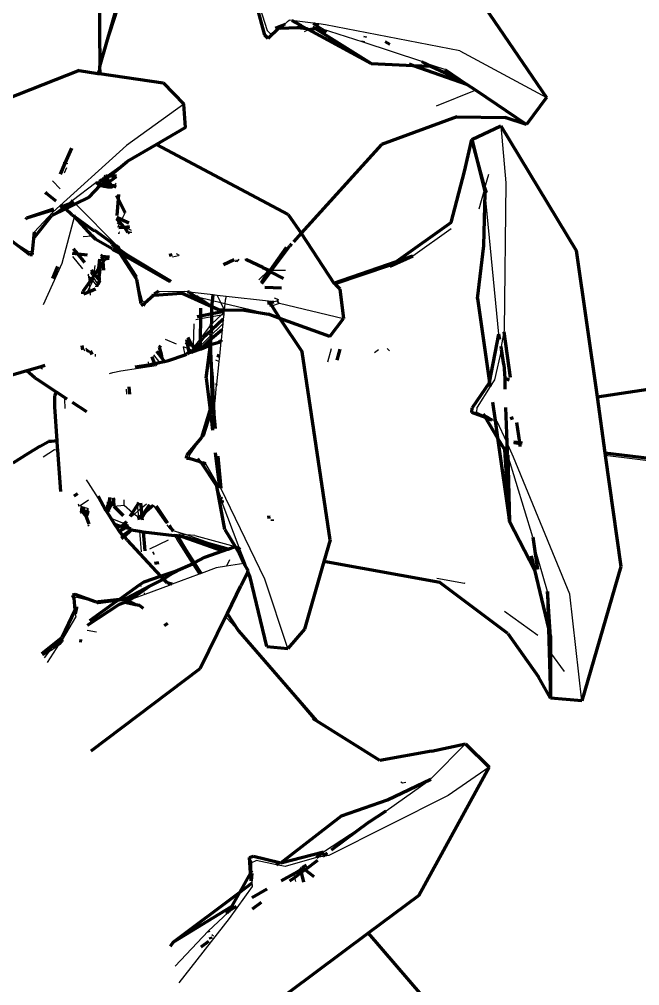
# Model space of a CAD drawing. Header units: millimetres. Extents: x 4307 to 31003, y 2809 to 20009.
# Drawn here: x 18765.86 to 18791.97, y 8921.29 to 8961.95 of the extents above; entities that cross this region are included whole.
import ezdxf

# ---------------------------------------------------------------- set-up
doc = ezdxf.new("R2010")
doc.units = ezdxf.units.MM
doc.layers.add('ProfileEdges', color=7, linetype='Continuous')

msp = doc.modelspace()

# ---------------------------------------------------------------- linework, layer by layer
for p, q in [((18775.87, 8962.816), (18776.29, 8961.473)), ((18769.246, 8959.965), (18770.039, 8962.393)), ((18777.155, 8961.858), (18777.056, 8961.752)), ((18777.155, 8961.858), (18777.223, 8961.915)), ((18777.324, 8961.902), (18777.223, 8961.915)), ((18778.235, 8961.783), (18777.324, 8961.902)), ((18778.471, 8961.752), (18778.235, 8961.783)), ((18776.29, 8961.473), (18776.451, 8961.326)), ((18776.779, 8961.577), (18776.451, 8961.326)), ((18777.869, 8961.432), (18778.031, 8961.518)), ((18778.362, 8961.694), (18778.471, 8961.752)), ((18778.744, 8961.716), (18778.471, 8961.752)), ((18780.328, 8960.983), (18778.582, 8961.541)), ((18784.394, 8960.621), (18778.744, 8961.716)), ((18776.451, 8961.326), (18776.33, 8961.144)), ((18782.805, 8960.177), (18780.328, 8960.983)), ((18784.394, 8960.621), (18788.046, 8958.656)), ((18783.772, 8959.838), (18782.906, 8960.122)), ((18769.23, 8959.664), (18769.247, 8959.723)), ((18785.07, 8958.961), (18783.41, 8958.298)), ((18772.78, 8958.38), (18770.371, 8956.639)), ((18786.132, 8957.47), (18786.341, 8955.065)), ((18770.371, 8956.639), (18767.274, 8953.834)), ((18767.796, 8955.893), (18767.704, 8955.914)), ((18767.763, 8955.489), (18767.859, 8955.708)), ((18767.909, 8955.868), (18767.796, 8955.893)), ((18770.401, 8955.97), (18769.566, 8955.37)), ((18769.482, 8955.342), (18769.403, 8955.289)), ((18769.502, 8955.325), (18769.486, 8955.196)), ((18769.566, 8955.37), (18769.506, 8955.359)), ((18785.458, 8954.865), (18785.615, 8955.437)), ((18767.253, 8955.153), (18767.582, 8954.821)), ((18769.085, 8955.071), (18768.09, 8954.31)), ((18769.219, 8955.121), (18769.136, 8955.062)), ((18769.208, 8954.963), (18769.214, 8955.049)), ((18769.214, 8955.049), (18769.219, 8955.121)), ((18769.219, 8955.121), (18769.221, 8955.164)), ((18769.268, 8955.196), (18769.221, 8955.164)), ((18769.276, 8955.038), (18769.265, 8954.954)), ((18769.299, 8955.218), (18769.268, 8955.196)), ((18769.268, 8955.196), (18769.276, 8955.038)), ((18769.401, 8955.252), (18769.299, 8955.218)), ((18769.457, 8954.958), (18769.453, 8954.925)), ((18769.475, 8955.103), (18769.463, 8955.005)), ((18769.779, 8954.873), (18769.721, 8954.882)), ((18769.822, 8954.947), (18769.779, 8954.873)), ((18769.941, 8955.051), (18769.822, 8954.947)), ((18785.433, 8954.772), (18785.458, 8954.865)), ((18786.341, 8955.065), (18786.269, 8948.865)), ((18785.215, 8953.978), (18785.433, 8954.772)), ((18786.048, 8948.707), (18785.468, 8954.63)), ((18767.724, 8954.048), (18767.237, 8953.698)), ((18767.779, 8954.108), (18767.724, 8954.048)), ((18768.09, 8954.31), (18767.874, 8954.155)), ((18768.042, 8954.359), (18768.09, 8954.31)), ((18768.09, 8954.31), (18768.14, 8954.244)), ((18768.14, 8954.244), (18768.22, 8954.18)), ((18768.22, 8954.18), (18770.003, 8952.386)), ((18766.491, 8952.994), (18767.274, 8953.834)), ((18768.201, 8953.727), (18768.18, 8953.648)), ((18770.171, 8953.528), (18770.312, 8953.809)), ((18768.173, 8953.623), (18767.649, 8951.676)), ((18770.067, 8953.322), (18769.977, 8953.369)), ((18770.009, 8953.206), (18770.067, 8953.322)), ((18770.067, 8953.322), (18770.107, 8953.401)), ((18770.265, 8953.221), (18770.067, 8953.322)), ((18770.107, 8953.401), (18770.171, 8953.528)), ((18768.555, 8952.805), (18768.931, 8952.841)), ((18770.022, 8952.945), (18770.08, 8952.95)), ((18770.091, 8952.975), (18770.06, 8952.997)), ((18770.582, 8953.057), (18770.289, 8953.208)), ((18770.468, 8952.987), (18770.602, 8953)), ((18782.424, 8951.994), (18784.04, 8953.143)), ((18766.265, 8952.163), (18765.528, 8952.628)), ((18766.407, 8952.172), (18766.265, 8952.163)), ((18770.081, 8952.265), (18770.238, 8952.023)), ((18770.238, 8952.023), (18770.813, 8951.139)), ((18772.6, 8952.017), (18772.484, 8952.077)), ((18767.649, 8951.676), (18766.869, 8949.932)), ((18768.095, 8951.968), (18768.528, 8951.446)), ((18769.324, 8951.646), (18769.233, 8950.959)), ((18769.36, 8951.874), (18769.324, 8951.646)), ((18772.567, 8951.992), (18772.31, 8951.936)), ((18774.979, 8951.828), (18774.955, 8951.74)), ((18768.748, 8951.181), (18768.782, 8951.228)), ((18768.888, 8951.239), (18768.901, 8951.392)), ((18768.888, 8951.239), (18768.98, 8951.098)), ((18769.04, 8951.585), (18769, 8951.262)), ((18775.935, 8950.988), (18776.345, 8951.375)), ((18776.417, 8951.394), (18776.478, 8951.394)), ((18776.478, 8951.394), (18777.062, 8951.395)), ((18779.164, 8950.789), (18781.46, 8951.559)), ((18768.748, 8951.181), (18768.79, 8951.13)), ((18768.79, 8951.13), (18768.89, 8951.01)), ((18768.81, 8950.892), (18768.79, 8951.13)), ((18768.827, 8950.686), (18768.81, 8950.892)), ((18768.827, 8950.686), (18768.962, 8950.951)), ((18768.89, 8951.01), (18768.962, 8950.951)), ((18768.98, 8951.098), (18768.962, 8950.951)), ((18768.962, 8950.951), (18769.131, 8950.72)), ((18769.168, 8950.808), (18768.98, 8951.098)), ((18770.803, 8951.008), (18770.813, 8951.139)), ((18771.043, 8950.11), (18770.803, 8951.008)), ((18768.667, 8950.372), (18768.704, 8950.443)), ((18768.704, 8950.443), (18768.827, 8950.686)), ((18768.843, 8950.497), (18768.827, 8950.686)), ((18768.856, 8950.337), (18768.843, 8950.497)), ((18771.722, 8950.516), (18772.801, 8950.492)), ((18773.285, 8950.278), (18772.683, 8950.423)), ((18772.938, 8950.477), (18772.801, 8950.492)), ((18774.024, 8950.352), (18773.012, 8950.468)), ((18771.15, 8950.005), (18771.043, 8950.11)), ((18773.994, 8950.107), (18773.359, 8950.26)), ((18774.344, 8950.023), (18773.994, 8950.107)), ((18774.192, 8950.333), (18774.024, 8950.352)), ((18774.192, 8950.333), (18774.344, 8950.023)), ((18774.571, 8950.29), (18774.192, 8950.333)), ((18774.344, 8950.023), (18774.488, 8949.73)), ((18774.514, 8949.982), (18774.344, 8950.023)), ((18774.514, 8949.982), (18774.488, 8949.73)), ((18774.53, 8950.137), (18774.514, 8949.982)), ((18776.342, 8949.542), (18774.514, 8949.982)), ((18774.571, 8950.29), (18774.53, 8950.137)), ((18776.342, 8950.087), (18774.571, 8950.29)), ((18776.568, 8950.061), (18776.342, 8950.087)), ((18776.487, 8949.891), (18776.813, 8950)), ((18776.711, 8950.089), (18776.568, 8950.061)), ((18776.778, 8950.151), (18776.596, 8950.222)), ((18776.753, 8950.04), (18776.711, 8950.089)), ((18776.753, 8950.04), (18776.813, 8950)), ((18776.813, 8950), (18779.499, 8949.356)), ((18774.366, 8949.51), (18774.476, 8949.614)), ((18774.476, 8949.614), (18774.467, 8949.528)), ((18774.481, 8949.664), (18774.476, 8949.614)), ((18774.488, 8949.73), (18774.481, 8949.664)), ((18776.408, 8949.876), (18776.487, 8949.891)), ((18773.288, 8949.317), (18773.498, 8949.355)), ((18773.498, 8949.355), (18773.964, 8949.438)), ((18773.964, 8949.438), (18774.366, 8949.51)), ((18773.965, 8949.132), (18774.366, 8949.51)), ((18774.366, 8949.51), (18774.467, 8949.528)), ((18774.446, 8949.328), (18774.425, 8949.13)), ((18774.467, 8949.528), (18774.446, 8949.328)), ((18773.209, 8949.142), (18773.176, 8948.217)), ((18774.425, 8949.13), (18773.245, 8947.984)), ((18773.888, 8949.06), (18773.485, 8948.522)), ((18773.888, 8949.06), (18773.939, 8949.108)), ((18774.402, 8948.903), (18774.355, 8948.455)), ((18774.425, 8949.13), (18774.402, 8948.903)), ((18786.249, 8948.793), (18786.134, 8948.185)), ((18786.269, 8948.865), (18786.249, 8948.793)), ((18772.474, 8948.284), (18772.016, 8948.471)), ((18773.485, 8948.522), (18773.238, 8948.192)), ((18773.967, 8948.28), (18773.966, 8948.527)), ((18774.349, 8948.394), (18774.284, 8947.775)), ((18774.352, 8948.426), (18774.349, 8948.394)), ((18774.355, 8948.455), (18774.352, 8948.426)), ((18768.514, 8948.22), (18768.6, 8948.003)), ((18768.719, 8947.964), (18768.681, 8948.11)), ((18772.84, 8947.835), (18772.773, 8948.173)), ((18772.985, 8948.088), (18772.773, 8948.173)), ((18773.117, 8948.035), (18772.985, 8948.088)), ((18773.117, 8948.035), (18773.012, 8947.947)), ((18773.189, 8948.095), (18773.117, 8948.035)), ((18773.168, 8948.015), (18773.117, 8948.035)), ((18773.245, 8947.984), (18773.168, 8948.015)), ((18773.97, 8947.098), (18773.967, 8948.28)), ((18778.983, 8948.078), (18778.831, 8947.527)), ((18780.813, 8947.924), (18780.973, 8948.063)), ((18786.153, 8948.068), (18785.853, 8946.775)), ((18769.069, 8947.766), (18769.062, 8947.857)), ((18771.286, 8947.534), (18771.303, 8947.409)), ((18771.514, 8947.826), (18771.756, 8947.506)), ((18771.914, 8947.624), (18771.894, 8947.536)), ((18771.936, 8947.545), (18771.914, 8947.624)), ((18774.261, 8947.554), (18774.133, 8947.606)), ((18774.261, 8947.554), (18774.162, 8946.599)), ((18774.284, 8947.775), (18774.261, 8947.554)), ((18766.728, 8947.317), (18766.831, 8947.249)), ((18769.795, 8947.085), (18770.131, 8947.157)), ((18770.131, 8947.157), (18771.624, 8947.387)), ((18771.624, 8947.387), (18771.756, 8947.506)), ((18769.655, 8947.048), (18769.795, 8947.085)), ((18785.853, 8946.775), (18785.68, 8946.503)), ((18770.356, 8946.386), (18770.379, 8946.177)), ((18774.146, 8946.574), (18774.086, 8945.867)), ((18785.68, 8946.503), (18785.127, 8945.633)), ((18767.757, 8945.973), (18767.784, 8945.577)), ((18774.031, 8945.686), (18773.915, 8945.306)), ((18774.086, 8945.867), (18774.031, 8945.686)), ((18785.111, 8945.403), (18785.127, 8945.633)), ((18773.915, 8945.306), (18773.647, 8944.424)), ((18785.111, 8945.403), (18784.905, 8945.408)), ((18785.435, 8945.263), (18785.111, 8945.403)), ((18786.52, 8945.166), (18786.622, 8945.206)), ((18785.887, 8945.067), (18785.742, 8945.089)), ((18785.965, 8945.033), (18785.887, 8945.067)), ((18786.374, 8944.159), (18785.965, 8945.033)), ((18773.032, 8943.631), (18773.54, 8944.357)), ((18773.54, 8944.357), (18773.647, 8944.424)), ((18786.666, 8943.532), (18786.374, 8944.159)), ((18786.921, 8944.052), (18786.669, 8944.084)), ((18786.971, 8944.046), (18786.921, 8944.052)), ((18766.861, 8943.547), (18767.339, 8943.844)), ((18767.339, 8943.844), (18767.483, 8943.828)), ((18773.017, 8943.474), (18773.032, 8943.631)), ((18787.472, 8940.158), (18786.424, 8943.616)), ((18789.032, 8937.762), (18786.666, 8943.532)), ((18793.109, 8943.276), (18790.522, 8943.601)), ((18774.293, 8942.249), (18773.708, 8943.243)), ((18768.671, 8942.58), (18768.765, 8942.443)), ((18768.765, 8942.443), (18769.505, 8941.284)), ((18774.343, 8941.842), (18774.17, 8942.312)), ((18774.345, 8942.216), (18774.293, 8942.249)), ((18776.188, 8938.393), (18774.345, 8942.216)), ((18768.332, 8941.559), (18768.372, 8941.47)), ((18768.419, 8941.474), (18768.372, 8941.47)), ((18768.778, 8941.717), (18768.419, 8941.474)), ((18768.502, 8941.436), (18768.419, 8941.474)), ((18768.544, 8941.423), (18768.502, 8941.436)), ((18769.505, 8941.284), (18769.589, 8941.502)), ((18769.589, 8941.502), (18769.576, 8941.65)), ((18769.711, 8941.822), (18769.644, 8941.647)), ((18769.839, 8941.461), (18770.281, 8941.512)), ((18770.281, 8941.512), (18770.268, 8941.728)), ((18770.281, 8941.512), (18770.63, 8941.201)), ((18770.842, 8941.526), (18770.832, 8941.624)), ((18770.869, 8941.266), (18770.842, 8941.526)), ((18771.211, 8941.554), (18770.984, 8941.363)), ((18771.302, 8941.537), (18771.007, 8941.094)), ((18771.5, 8941.501), (18772.032, 8940.747)), ((18774.394, 8941.703), (18774.351, 8941.772)), ((18775.118, 8939.731), (18774.401, 8941.623)), ((18768.771, 8941.35), (18768.544, 8941.423)), ((18768.545, 8941.195), (18768.609, 8941.239)), ((18768.609, 8941.239), (18768.771, 8941.35)), ((18770.709, 8941.131), (18770.57, 8941.014)), ((18770.63, 8941.201), (18770.709, 8941.131)), ((18770.869, 8941.266), (18770.709, 8941.131)), ((18770.709, 8941.131), (18770.895, 8941.001)), ((18770.984, 8941.363), (18770.869, 8941.266)), ((18770.895, 8941.001), (18770.869, 8941.266)), ((18768.795, 8940.663), (18768.749, 8940.629)), ((18769.712, 8940.959), (18770.251, 8940.745)), ((18769.989, 8940.525), (18770.112, 8940.628)), ((18770.251, 8940.745), (18770.112, 8940.628)), ((18770.363, 8940.84), (18770.251, 8940.745)), ((18770.315, 8940.72), (18770.251, 8940.745)), ((18770.463, 8940.661), (18770.315, 8940.72)), ((18770.98, 8940.918), (18770.899, 8940.961)), ((18771.023, 8940.908), (18770.98, 8940.918)), ((18771.1, 8940.89), (18771.023, 8940.908)), ((18772.075, 8940.683), (18772.196, 8940.506)), ((18770.207, 8940.254), (18770.13, 8940.196)), ((18770.522, 8940.488), (18770.207, 8940.254)), ((18770.283, 8940.209), (18770.522, 8940.488)), ((18770.549, 8940.508), (18770.522, 8940.488)), ((18770.998, 8939.541), (18770.929, 8940.408)), ((18772.301, 8940.469), (18772.196, 8940.506)), ((18772.898, 8940.26), (18772.33, 8940.426)), ((18772.381, 8940.235), (18772.487, 8940.079)), ((18772.898, 8940.26), (18772.556, 8940.29)), ((18773.251, 8940.229), (18772.898, 8940.26)), ((18774.405, 8939.732), (18772.898, 8940.26)), ((18773.251, 8940.229), (18774.948, 8939.766)), ((18772.131, 8940.039), (18771.335, 8939.662)), ((18773.148, 8939.041), (18772.487, 8940.079)), ((18788.091, 8937.875), (18787.514, 8939.863)), ((18774.628, 8939.653), (18774.405, 8939.732)), ((18775.03, 8939.751), (18775.118, 8939.731)), ((18775.157, 8939.625), (18775.118, 8939.731)), ((18775.377, 8939.068), (18775.157, 8939.625)), ((18771.924, 8938.398), (18773.148, 8939.041)), ((18773.428, 8938.601), (18773.148, 8939.041)), ((18774.713, 8939.21), (18774.579, 8938.938)), ((18775.314, 8939.058), (18774.579, 8938.938)), ((18775.377, 8939.068), (18775.314, 8939.058)), ((18775.49, 8938.738), (18775.377, 8939.068)), ((18773.428, 8938.601), (18772.295, 8938.18)), ((18773.517, 8938.634), (18773.428, 8938.601)), ((18774.145, 8938.867), (18773.517, 8938.634)), ((18774.579, 8938.938), (18774.145, 8938.867)), ((18772.078, 8938.244), (18772.171, 8938.134)), ((18777.168, 8935.482), (18776.188, 8938.393)), ((18783.426, 8938.443), (18784.597, 8938.232)), ((18784.63, 8938.209), (18784.597, 8938.232)), ((18770.906, 8938.138), (18770.947, 8938.116)), ((18771.006, 8938.084), (18770.947, 8938.116)), ((18771.141, 8937.751), (18771.135, 8937.822)), ((18772.171, 8938.134), (18771.141, 8937.751)), ((18772.295, 8938.18), (18772.171, 8938.134)), ((18768.287, 8937.643), (18768.153, 8937.592)), ((18768.287, 8937.643), (18769.073, 8937.435)), ((18769.073, 8937.435), (18769.178, 8937.357)), ((18769.943, 8937.451), (18769.178, 8937.357)), ((18770.341, 8937.499), (18769.943, 8937.451)), ((18770.396, 8937.487), (18770.341, 8937.499)), ((18771.141, 8937.751), (18770.522, 8937.522)), ((18789.54, 8933.281), (18789.032, 8937.762)), ((18787.69, 8936.022), (18786.274, 8937.034)), ((18767.684, 8935.837), (18768.239, 8936.797)), ((18768.219, 8936.934), (18768.239, 8936.797)), ((18774.6, 8936.759), (18774.552, 8936.835)), ((18774.6, 8936.759), (18775.084, 8936.22)), ((18768.718, 8936.249), (18769.107, 8936.182)), ((18775.084, 8936.22), (18778.231, 8932.519)), ((18767.377, 8935.617), (18767.647, 8935.934)), ((18766.921, 8935.081), (18767.195, 8935.437)), ((18767.044, 8934.886), (18767.559, 8935.678)), ((18767.325, 8935.58), (18767.377, 8935.617)), ((18788.217, 8935.301), (18788.795, 8934.506)), ((18784.643, 8931.468), (18783.225, 8930.03)), ((18785.637, 8930.481), (18783.904, 8929.29)), ((18781.305, 8928.645), (18783.175, 8929.98)), ((18781.921, 8929.866), (18781.988, 8929.824)), ((18781.988, 8929.824), (18782.134, 8929.848)), ((18783.193, 8930.025), (18783.175, 8929.98)), ((18783.193, 8930.025), (18783.225, 8930.03)), ((18783.904, 8929.29), (18778.893, 8926.764)), ((18778.662, 8926.916), (18780.567, 8928.165)), ((18775.554, 8926.687), (18775.641, 8926.479)), ((18775.641, 8926.479), (18775.835, 8926.56)), ((18775.651, 8926.135), (18775.641, 8926.479)), ((18776.688, 8926.381), (18775.835, 8926.56)), ((18778.366, 8926.685), (18777.045, 8926.307)), ((18778.631, 8926.725), (18778.366, 8926.685)), ((18778.893, 8926.764), (18778.631, 8926.725)), ((18775.654, 8926.011), (18775.651, 8926.135)), ((18775.665, 8925.615), (18775.654, 8926.011)), ((18777.045, 8926.307), (18776.688, 8926.381)), ((18777.45, 8925.845), (18777.409, 8926.004)), ((18775.669, 8925.459), (18775.665, 8925.615)), ((18777.494, 8925.668), (18777.45, 8925.845)), ((18774.708, 8924.114), (18775.669, 8925.459)), ((18773.816, 8923.589), (18774.664, 8924.39)), ((18772.583, 8921.416), (18774.708, 8924.114)), ((18772.414, 8922.114), (18773.816, 8923.589)), ((18774.036, 8923.378), (18773.968, 8923.436))]:
    msp.add_line(p, q)
at = {"layer": 'ProfileEdges', "lineweight": 211}
for p, q in [((18769.214, 8964.76), (18769.246, 8959.965)), ((18784.81, 8963.408), (18788.046, 8958.656)), ((18769.246, 8959.965), (18770.046, 8962.741)), ((18776.2, 8961.276), (18775.837, 8962.577)), ((18777.324, 8961.902), (18777.718, 8961.688)), ((18778.235, 8961.783), (18778.362, 8961.694)), ((18776.779, 8961.577), (18776.33, 8961.144)), ((18776.65, 8961.578), (18776.949, 8961.706)), ((18776.65, 8961.578), (18776.779, 8961.577)), ((18776.845, 8961.576), (18776.779, 8961.577)), ((18776.949, 8961.706), (18776.845, 8961.576)), ((18776.845, 8961.576), (18777.573, 8961.609)), ((18776.949, 8961.706), (18777.056, 8961.752)), ((18777.573, 8961.609), (18777.718, 8961.688)), ((18777.573, 8961.609), (18777.952, 8961.561)), ((18777.718, 8961.688), (18777.952, 8961.561)), ((18777.952, 8961.561), (18778.031, 8961.518)), ((18778.031, 8961.518), (18778.317, 8961.556)), ((18778.031, 8961.518), (18780.673, 8960.084)), ((18778.317, 8961.556), (18778.213, 8961.621)), ((18780.673, 8960.084), (18778.317, 8961.556)), ((18778.317, 8961.556), (18778.546, 8961.553)), ((18778.362, 8961.694), (18778.546, 8961.553)), ((18778.582, 8961.541), (18778.546, 8961.553)), ((18778.582, 8961.541), (18778.776, 8961.405)), ((18776.33, 8961.144), (18776.2, 8961.276)), ((18780.328, 8960.983), (18780.35, 8961.037)), ((18780.41, 8961.179), (18780.437, 8961.245)), ((18781.254, 8961.017), (18781.454, 8960.909)), ((18782.805, 8960.177), (18782.906, 8960.122)), ((18768.387, 8959.788), (18761.551, 8957.136)), ((18768.387, 8959.788), (18769.162, 8959.674)), ((18769.162, 8959.674), (18769.246, 8959.827)), ((18769.246, 8959.827), (18769.246, 8959.965)), ((18769.246, 8959.827), (18769.247, 8959.723)), ((18780.673, 8960.084), (18782.442, 8960.007)), ((18782.268, 8960.069), (18782.442, 8960.007)), ((18782.442, 8960.007), (18783.176, 8959.976)), ((18782.442, 8960.007), (18784.683, 8959.222)), ((18782.906, 8960.122), (18783.176, 8959.976)), ((18783.176, 8959.976), (18784.386, 8959.423)), ((18783.772, 8959.838), (18784.386, 8959.423)), ((18769.162, 8959.674), (18769.23, 8959.664)), ((18769.23, 8959.664), (18771.92, 8959.269)), ((18784.386, 8959.423), (18784.683, 8959.222)), ((18771.92, 8959.269), (18772.78, 8958.38)), ((18784.683, 8959.222), (18785.07, 8958.961)), ((18785.07, 8958.961), (18787.201, 8957.52)), ((18788.046, 8958.656), (18787.201, 8957.52)), ((18772.861, 8957.4), (18772.78, 8958.38)), ((18784.268, 8957.847), (18781.101, 8956.677)), ((18784.268, 8957.847), (18786.315, 8957.812)), ((18787.201, 8957.52), (18786.315, 8957.812)), ((18772.861, 8957.4), (18771.631, 8956.685)), ((18784.901, 8956.887), (18786.132, 8957.47)), ((18786.132, 8957.47), (18789.303, 8952.225)), ((18784.594, 8955.541), (18784.901, 8956.887)), ((18784.901, 8956.887), (18785.433, 8954.772)), ((18785.458, 8954.865), (18784.901, 8956.887)), ((18767.796, 8955.893), (18768.069, 8956.528)), ((18771.631, 8956.685), (18770.401, 8955.97)), ((18777.179, 8953.734), (18771.631, 8956.685)), ((18781.101, 8956.677), (18777.723, 8952.948)), ((18767.597, 8955.428), (18767.796, 8955.893)), ((18769.653, 8955.356), (18770.401, 8955.97)), ((18769.403, 8955.289), (18769.401, 8955.252)), ((18769.482, 8955.342), (18769.506, 8955.359)), ((18769.486, 8955.196), (18769.556, 8955.271)), ((18769.506, 8955.359), (18769.502, 8955.325)), ((18769.502, 8955.325), (18769.556, 8955.271)), ((18769.506, 8955.359), (18769.532, 8955.346)), ((18769.563, 8955.398), (18769.532, 8955.346)), ((18769.532, 8955.346), (18769.566, 8955.37)), ((18769.532, 8955.346), (18769.556, 8955.271)), ((18769.556, 8955.271), (18769.577, 8955.293)), ((18769.556, 8955.271), (18769.582, 8955.224)), ((18769.566, 8955.37), (18769.653, 8955.356)), ((18769.577, 8955.293), (18769.653, 8955.356)), ((18769.648, 8955.107), (18769.946, 8955.339)), ((18769.653, 8955.356), (18769.946, 8955.379)), ((18784.039, 8953.399), (18784.594, 8955.541)), ((18768.803, 8954.466), (18769.265, 8954.954)), ((18769.085, 8955.071), (18769.136, 8955.062)), ((18769.136, 8955.062), (18769.214, 8955.049)), ((18769.136, 8955.062), (18769.208, 8954.963)), ((18769.208, 8954.963), (18769.265, 8954.954)), ((18769.214, 8955.049), (18769.276, 8955.038)), ((18769.265, 8954.954), (18769.329, 8955.028)), ((18769.265, 8954.954), (18769.378, 8954.937)), ((18769.294, 8955.175), (18769.268, 8955.196)), ((18769.276, 8955.038), (18769.329, 8955.028)), ((18769.393, 8955.14), (18769.294, 8955.175)), ((18769.329, 8955.028), (18769.384, 8955.019)), ((18769.384, 8955.019), (18769.378, 8954.937)), ((18769.378, 8954.937), (18769.42, 8954.93)), ((18769.384, 8955.019), (18769.475, 8955.103)), ((18769.389, 8955.092), (18769.384, 8955.019)), ((18769.384, 8955.019), (18769.463, 8955.005)), ((18769.393, 8955.14), (18769.389, 8955.092)), ((18769.421, 8955.127), (18769.389, 8955.092)), ((18769.401, 8955.252), (18769.393, 8955.14)), ((18769.42, 8954.93), (18769.457, 8954.958)), ((18769.42, 8954.93), (18769.453, 8954.925)), ((18769.475, 8955.103), (18769.421, 8955.127)), ((18769.453, 8954.925), (18769.586, 8954.904)), ((18769.463, 8955.005), (18769.457, 8954.958)), ((18769.463, 8955.005), (18769.507, 8954.998)), ((18769.486, 8955.196), (18769.475, 8955.103)), ((18769.601, 8955.043), (18769.475, 8955.103)), ((18769.507, 8954.998), (18769.601, 8955.043)), ((18769.507, 8954.998), (18769.595, 8954.982)), ((18769.582, 8955.224), (18769.648, 8955.107)), ((18769.601, 8955.043), (18769.582, 8955.224)), ((18769.586, 8954.904), (18769.595, 8954.982)), ((18769.586, 8954.904), (18769.721, 8954.882)), ((18769.595, 8954.982), (18769.601, 8955.043)), ((18769.595, 8954.982), (18769.709, 8954.998)), ((18769.601, 8955.043), (18769.648, 8955.107)), ((18769.709, 8954.998), (18769.601, 8955.043)), ((18769.648, 8955.107), (18769.709, 8954.998)), ((18769.709, 8954.998), (18769.731, 8954.959)), ((18769.721, 8954.882), (18769.758, 8954.911)), ((18769.731, 8954.959), (18769.758, 8954.911)), ((18769.822, 8954.947), (18769.731, 8954.959)), ((18769.758, 8954.911), (18769.822, 8954.947)), ((18769.758, 8954.911), (18769.779, 8954.873)), ((18769.939, 8954.883), (18769.822, 8954.947)), ((18769.939, 8954.923), (18769.822, 8954.947)), ((18785.516, 8954.654), (18785.458, 8954.865)), ((18767.001, 8954.621), (18766.963, 8954.664)), ((18767.417, 8954.291), (18767.001, 8954.621)), ((18768.803, 8954.466), (18768.22, 8954.18)), ((18769.946, 8954.54), (18770.022, 8954.389)), ((18770.036, 8954.575), (18770.022, 8954.389)), ((18785.414, 8952.439), (18785.468, 8954.63)), ((18785.433, 8954.772), (18785.468, 8954.63)), ((18767.66, 8954.098), (18767.567, 8954.034)), ((18767.66, 8954.098), (18767.779, 8954.108)), ((18767.724, 8954.048), (18767.66, 8954.098)), ((18767.811, 8953.979), (18767.724, 8954.048)), ((18767.779, 8954.108), (18767.874, 8954.155)), ((18768.22, 8954.18), (18767.811, 8953.979)), ((18767.874, 8954.155), (18768.14, 8954.244)), ((18770.022, 8954.389), (18769.968, 8953.698)), ((18770.022, 8954.389), (18770.312, 8953.809)), ((18766.183, 8953.591), (18767.316, 8953.969)), ((18766.183, 8953.591), (18767.308, 8953.944)), ((18766.463, 8952.725), (18767.237, 8953.698)), ((18767.811, 8953.979), (18767.237, 8953.698)), ((18768.073, 8953.726), (18767.811, 8953.979)), ((18768.073, 8953.726), (18768.18, 8953.648)), ((18768.931, 8952.841), (18768.18, 8953.648)), ((18768.18, 8953.648), (18768.973, 8953.071)), ((18777.179, 8953.734), (18777.723, 8952.948)), ((18766.136, 8953.535), (18766.183, 8953.591)), ((18769.97, 8953.629), (18770.171, 8953.528)), ((18770.107, 8953.401), (18769.972, 8953.556)), ((18770.265, 8953.221), (18770.107, 8953.401)), ((18770.171, 8953.528), (18770.466, 8953.379)), ((18770.289, 8953.208), (18770.519, 8953.232)), ((18784.039, 8953.399), (18781.74, 8951.758)), ((18766.491, 8952.994), (18766.463, 8952.725)), ((18769.082, 8952.686), (18768.931, 8952.841)), ((18768.973, 8953.071), (18769.031, 8953.077)), ((18769.031, 8953.077), (18769.739, 8952.552)), ((18770.054, 8953.184), (18770.289, 8953.208)), ((18770.289, 8953.208), (18770.265, 8953.221)), ((18770.428, 8952.984), (18770.289, 8953.208)), ((18770.428, 8952.984), (18770.468, 8952.987)), ((18770.512, 8952.937), (18770.468, 8952.987)), ((18777.723, 8952.948), (18777.399, 8952.59)), ((18777.723, 8952.948), (18779.105, 8950.849)), ((18766.302, 8952.04), (18765.528, 8952.628)), ((18766.463, 8952.725), (18766.407, 8952.172)), ((18769.77, 8952.292), (18769.082, 8952.686)), ((18769.77, 8952.492), (18769.739, 8952.552)), ((18770.013, 8952.233), (18769.77, 8952.492)), ((18769.77, 8952.492), (18770.003, 8952.386)), ((18776.478, 8951.394), (18777.24, 8952.415)), ((18777.314, 8952.496), (18777.24, 8952.415)), ((18785.149, 8950.206), (18785.414, 8952.439)), ((18766.423, 8952.04), (18766.302, 8952.04)), ((18766.423, 8952.04), (18766.407, 8952.172)), ((18768.086, 8952.103), (18768.325, 8952.08)), ((18768.325, 8952.08), (18768.148, 8952.298)), ((18768.325, 8952.08), (18768.712, 8952.042)), ((18768.614, 8951.723), (18768.325, 8952.08)), ((18769.327, 8951.982), (18769.378, 8952.052)), ((18769.77, 8952.292), (18769.786, 8952.259)), ((18770.096, 8952.105), (18769.786, 8952.259)), ((18770.003, 8952.386), (18770.081, 8952.265)), ((18770.096, 8952.105), (18770.013, 8952.233)), ((18770.081, 8952.265), (18770.375, 8952.052)), ((18770.803, 8951.008), (18770.096, 8952.105)), ((18770.238, 8952.023), (18770.096, 8952.105)), ((18772.2, 8950.899), (18770.238, 8952.023)), ((18770.375, 8952.052), (18772.24, 8950.932)), ((18772.255, 8951.967), (18772.229, 8952.102)), ((18777.094, 8952.341), (18776.417, 8951.394)), ((18789.303, 8952.225), (18790.174, 8946.064)), ((18769.206, 8951.473), (18769.25, 8951.876)), ((18769.324, 8951.646), (18769.206, 8951.473)), ((18769.396, 8951.752), (18769.324, 8951.646)), ((18769.327, 8951.982), (18769.36, 8951.874)), ((18769.327, 8951.982), (18769.654, 8951.95)), ((18769.396, 8951.752), (18769.36, 8951.874)), ((18769.465, 8951.854), (18769.396, 8951.752)), ((18769.417, 8951.392), (18769.396, 8951.752)), ((18769.626, 8951.882), (18769.465, 8951.854)), ((18774.899, 8951.836), (18774.449, 8951.625)), ((18775.088, 8951.77), (18775.044, 8951.822)), ((18775.377, 8951.861), (18775.427, 8951.832)), ((18775.427, 8951.832), (18775.42, 8951.878)), ((18776.106, 8951.501), (18775.427, 8951.832)), ((18779.105, 8950.849), (18781.74, 8951.758)), ((18781.46, 8951.559), (18782.424, 8951.994)), ((18781.74, 8951.758), (18781.46, 8951.559)), ((18781.74, 8951.758), (18782.424, 8951.994)), ((18767.267, 8951.045), (18767.486, 8951.548)), ((18769, 8951.262), (18768.901, 8951.392)), ((18769.033, 8951.219), (18768.986, 8951.15)), ((18769, 8951.262), (18769.033, 8951.219)), ((18769.206, 8951.473), (18769.033, 8951.219)), ((18769.033, 8951.219), (18769.233, 8950.959)), ((18769.233, 8950.959), (18769.206, 8951.473)), ((18776.345, 8951.375), (18776.04, 8950.866)), ((18776.064, 8950.838), (18776.431, 8951.33)), ((18776.106, 8951.501), (18776.365, 8951.394)), ((18776.345, 8951.375), (18776.365, 8951.394)), ((18776.365, 8951.394), (18776.417, 8951.394)), ((18776.365, 8951.394), (18776.388, 8951.353)), ((18776.388, 8951.353), (18776.431, 8951.33)), ((18776.431, 8951.33), (18776.478, 8951.394)), ((18776.431, 8951.33), (18776.981, 8951.039)), ((18768.81, 8950.892), (18768.542, 8950.498)), ((18768.89, 8951.01), (18768.81, 8950.892)), ((18768.98, 8951.098), (18768.89, 8951.01)), ((18768.986, 8951.15), (18768.98, 8951.098)), ((18769.131, 8950.72), (18769.168, 8950.808)), ((18769.233, 8950.959), (18769.168, 8950.808)), ((18770.988, 8949.992), (18770.803, 8951.008)), ((18779.105, 8950.849), (18779.164, 8950.789)), ((18779.164, 8950.789), (18779.345, 8950.604)), ((18768.542, 8950.394), (18768.542, 8950.498)), ((18768.704, 8950.443), (18768.568, 8950.39)), ((18768.843, 8950.497), (18768.704, 8950.443)), ((18769.075, 8950.588), (18768.843, 8950.497)), ((18769.119, 8950.693), (18769.131, 8950.72)), ((18771.533, 8950.347), (18772.683, 8950.423)), ((18771.536, 8950.404), (18771.533, 8950.347)), ((18771.536, 8950.404), (18771.622, 8950.437)), ((18771.722, 8950.516), (18771.622, 8950.437)), ((18773.963, 8949.85), (18772.683, 8950.423)), ((18773.012, 8950.468), (18772.938, 8950.477)), ((18773.012, 8950.468), (18773.285, 8950.278)), ((18776.2, 8950.681), (18776.891, 8950.646)), ((18779.345, 8950.604), (18779.499, 8949.356)), ((18770.988, 8949.992), (18771.074, 8949.899)), ((18771.15, 8950.005), (18771.074, 8949.899)), ((18771.505, 8950.322), (18771.15, 8950.005)), ((18771.428, 8950.34), (18771.505, 8950.322)), ((18771.505, 8950.322), (18771.533, 8950.347)), ((18773.359, 8950.26), (18773.285, 8950.278)), ((18773.963, 8949.85), (18773.359, 8950.26)), ((18773.963, 8949.85), (18773.994, 8950.107)), ((18773.994, 8950.107), (18774.024, 8950.352)), ((18776.312, 8950.013), (18776.383, 8950.026)), ((18776.342, 8950.087), (18776.383, 8950.026)), ((18776.383, 8950.026), (18776.568, 8950.061)), ((18776.383, 8950.026), (18776.487, 8949.891)), ((18776.711, 8950.089), (18776.766, 8950.099)), ((18785.149, 8950.206), (18785.652, 8946.666)), ((18773.5, 8949.478), (18773.505, 8949.8)), ((18773.5, 8949.478), (18773.963, 8949.566)), ((18774.248, 8949.726), (18773.963, 8949.85)), ((18773.963, 8949.566), (18773.963, 8949.85)), ((18773.963, 8949.566), (18774.481, 8949.664)), ((18773.964, 8949.438), (18773.963, 8949.566)), ((18774.248, 8949.726), (18774.488, 8949.73)), ((18774.488, 8949.73), (18775.326, 8949.707)), ((18775.326, 8949.707), (18776.342, 8949.542)), ((18776.487, 8949.891), (18776.824, 8949.366)), ((18773.346, 8949.446), (18773.43, 8949.465)), ((18773.43, 8949.465), (18773.5, 8949.478)), ((18773.485, 8948.522), (18773.498, 8949.355)), ((18773.498, 8949.355), (18773.5, 8949.478)), ((18773.965, 8949.132), (18773.964, 8949.438)), ((18774.446, 8949.328), (18773.965, 8948.882)), ((18776.824, 8949.366), (18776.342, 8949.542)), ((18778.927, 8948.598), (18776.824, 8949.366)), ((18776.824, 8949.366), (18777.766, 8947.954)), ((18778.927, 8948.598), (18779.499, 8949.356)), ((18773.931, 8948.85), (18773.601, 8948.545)), ((18773.965, 8948.882), (18773.931, 8948.85)), ((18773.966, 8948.745), (18773.931, 8948.85)), ((18773.939, 8949.108), (18773.965, 8949.132)), ((18773.965, 8948.882), (18773.939, 8949.108)), ((18773.966, 8948.527), (18774.402, 8948.903)), ((18786.249, 8948.793), (18786.521, 8946.875)), ((18772.851, 8948.346), (18772.943, 8948.309)), ((18772.943, 8948.309), (18772.911, 8948.48)), ((18772.951, 8948.568), (18773.116, 8948.241)), ((18773.482, 8948.341), (18773.483, 8948.397)), ((18773.483, 8948.397), (18773.601, 8948.545)), ((18773.483, 8948.397), (18773.485, 8948.522)), ((18773.512, 8948.083), (18773.919, 8948.487)), ((18773.901, 8948.255), (18773.915, 8948.365)), ((18773.915, 8948.365), (18773.919, 8948.487)), ((18773.919, 8948.487), (18773.966, 8948.527)), ((18773.926, 8948.713), (18773.966, 8948.745)), ((18773.966, 8948.527), (18773.926, 8948.713)), ((18773.967, 8948.28), (18774.279, 8948.365)), ((18774.279, 8948.365), (18774.32, 8948.413)), ((18774.279, 8948.365), (18774.349, 8948.394)), ((18774.32, 8948.413), (18774.352, 8948.426)), ((18774.355, 8948.455), (18774.349, 8948.394)), ((18785.652, 8946.666), (18786.048, 8948.707)), ((18786.086, 8948.479), (18786.048, 8948.707)), ((18768.531, 8948.037), (18768.514, 8948.22)), ((18768.719, 8947.964), (18768.787, 8948.039)), ((18768.85, 8947.997), (18768.909, 8947.847)), ((18771.638, 8947.985), (18771.874, 8947.675)), ((18771.766, 8948.15), (18771.824, 8948.224)), ((18771.848, 8947.857), (18771.766, 8948.15)), ((18772.943, 8948.309), (18773.116, 8948.241)), ((18772.985, 8948.088), (18772.943, 8948.309)), ((18773.012, 8947.947), (18772.985, 8948.088)), ((18773.02, 8947.901), (18773.012, 8947.947)), ((18773.112, 8947.935), (18773.166, 8947.955)), ((18773.116, 8948.241), (18773.176, 8948.217)), ((18773.168, 8948.015), (18773.166, 8947.955)), ((18773.245, 8947.984), (18773.166, 8947.955)), ((18773.209, 8948.056), (18773.168, 8948.015)), ((18773.176, 8948.217), (18773.172, 8948.128)), ((18773.172, 8948.128), (18773.189, 8948.095)), ((18773.176, 8948.217), (18773.238, 8948.192)), ((18773.189, 8948.095), (18773.238, 8948.192)), ((18773.189, 8948.095), (18773.209, 8948.056)), ((18773.209, 8948.056), (18773.245, 8947.984)), ((18773.238, 8948.192), (18773.283, 8948.174)), ((18773.478, 8948.07), (18773.245, 8947.984)), ((18773.283, 8948.174), (18773.482, 8948.341)), ((18773.283, 8948.174), (18773.455, 8948.086)), ((18773.455, 8948.086), (18773.478, 8948.07)), ((18773.478, 8948.07), (18773.48, 8948.096)), ((18773.478, 8948.07), (18773.512, 8948.083)), ((18773.48, 8948.096), (18773.482, 8948.341)), ((18773.512, 8948.083), (18773.901, 8948.255)), ((18773.724, 8946.853), (18773.901, 8948.255)), ((18773.901, 8948.255), (18773.967, 8948.28)), ((18773.97, 8947.098), (18773.901, 8948.255)), ((18778.937, 8940.047), (18777.766, 8947.954)), ((18779.347, 8948.075), (18779.228, 8947.607)), ((18781.395, 8948.06), (18781.368, 8948.035)), ((18786.153, 8948.068), (18786.134, 8948.185)), ((18786.254, 8947.429), (18786.153, 8948.068)), ((18771.547, 8947.461), (18771.457, 8947.753)), ((18771.756, 8947.506), (18771.894, 8947.536)), ((18771.874, 8947.675), (18771.848, 8947.857)), ((18771.874, 8947.675), (18771.914, 8947.624)), ((18771.894, 8947.536), (18771.969, 8947.552)), ((18771.969, 8947.552), (18771.914, 8947.624)), ((18771.969, 8947.552), (18772.139, 8947.589)), ((18772.139, 8947.589), (18772.84, 8947.835)), ((18772.84, 8947.835), (18772.908, 8947.86)), ((18772.951, 8947.896), (18772.908, 8947.86)), ((18773.02, 8947.901), (18772.951, 8947.896)), ((18773.042, 8947.93), (18773.02, 8947.901)), ((18773.112, 8947.935), (18773.042, 8947.93)), ((18774.174, 8947.819), (18774.284, 8947.775)), ((18766.173, 8947.157), (18765.359, 8946.923)), ((18766.728, 8947.317), (18766.173, 8947.157)), ((18766.511, 8946.864), (18766.173, 8947.157)), ((18766.938, 8947.377), (18766.728, 8947.317)), ((18770.741, 8947.33), (18771.303, 8947.409)), ((18771.303, 8947.409), (18771.547, 8947.461)), ((18771.547, 8947.461), (18771.756, 8947.506)), ((18786.254, 8947.429), (18786.29, 8946.847)), ((18766.511, 8946.864), (18766.58, 8946.82)), ((18766.58, 8946.82), (18767.41, 8946.279)), ((18773.724, 8946.853), (18773.891, 8945.5)), ((18773.973, 8945.768), (18773.97, 8947.098)), ((18773.97, 8947.098), (18774.031, 8945.686)), ((18786.29, 8946.847), (18786.475, 8946.777)), ((18786.29, 8946.847), (18786.292, 8946.386)), ((18790.174, 8946.064), (18795.768, 8946.903)), ((18770.47, 8946.483), (18770.503, 8946.175)), ((18774.162, 8946.599), (18774.146, 8946.574)), ((18785.652, 8946.666), (18784.926, 8945.601)), ((18785.652, 8946.666), (18785.68, 8946.503)), ((18767.41, 8946.279), (18767.352, 8946.115)), ((18767.356, 8945.639), (18767.352, 8946.115)), ((18767.41, 8946.279), (18767.858, 8945.987)), ((18790.174, 8946.064), (18790.507, 8943.705)), ((18767.456, 8944.211), (18767.356, 8945.639)), ((18768.084, 8945.84), (18768.689, 8945.445)), ((18773.54, 8944.357), (18773.891, 8945.5)), ((18773.891, 8945.5), (18773.973, 8945.768)), ((18773.891, 8945.5), (18773.915, 8945.306)), ((18774.031, 8945.686), (18774.046, 8945.336)), ((18784.905, 8945.408), (18784.926, 8945.601)), ((18785.776, 8945.837), (18785.887, 8945.067)), ((18786.32, 8945.61), (18786.374, 8944.159)), ((18773.915, 8945.306), (18773.995, 8944.661)), ((18774.046, 8945.336), (18774.103, 8944.735)), ((18785.48, 8945.189), (18784.905, 8945.408)), ((18785.379, 8945.356), (18785.435, 8945.263)), ((18785.435, 8945.263), (18785.607, 8945.188)), ((18785.48, 8945.189), (18785.435, 8945.263)), ((18785.742, 8945.089), (18785.48, 8945.189)), ((18785.992, 8944.336), (18785.48, 8945.189)), ((18785.607, 8945.188), (18785.742, 8945.089)), ((18786.64, 8945.182), (18786.525, 8945.135)), ((18785.887, 8945.067), (18785.992, 8944.336)), ((18786.789, 8944.982), (18786.908, 8944.138)), ((18772.911, 8943.612), (18773.54, 8944.357)), ((18785.992, 8944.336), (18786.496, 8940.825)), ((18786.289, 8943.84), (18785.992, 8944.336)), ((18766.733, 8943.985), (18766.239, 8943.677)), ((18766.733, 8943.985), (18767.088, 8944.182)), ((18767.197, 8944.191), (18767.088, 8944.182)), ((18767.456, 8944.211), (18767.197, 8944.191)), ((18767.475, 8943.937), (18767.456, 8944.211)), ((18767.483, 8943.828), (18767.475, 8943.937)), ((18786.289, 8943.84), (18786.281, 8943.956)), ((18786.374, 8944.159), (18786.392, 8943.669)), ((18786.657, 8944.168), (18786.908, 8944.138)), ((18786.908, 8944.138), (18787.018, 8944.125)), ((18786.908, 8944.138), (18786.921, 8944.052)), ((18786.921, 8944.052), (18786.931, 8943.978)), ((18766.239, 8943.677), (18765.589, 8943.272)), ((18767.605, 8942.086), (18767.483, 8943.828)), ((18772.892, 8943.48), (18772.911, 8943.612)), ((18772.892, 8943.48), (18773.017, 8943.474)), ((18773.458, 8943.327), (18773.017, 8943.474)), ((18773.356, 8943.471), (18773.458, 8943.327)), ((18774.11, 8943.724), (18774.293, 8942.249)), ((18774.215, 8943.566), (18774.345, 8942.216)), ((18786.496, 8940.825), (18786.289, 8943.84)), ((18786.392, 8943.669), (18786.289, 8943.84)), ((18786.424, 8943.616), (18786.392, 8943.669)), ((18786.424, 8943.616), (18786.496, 8940.825)), ((18790.507, 8943.705), (18793.463, 8943.35)), ((18790.507, 8943.705), (18790.522, 8943.601)), ((18790.522, 8943.601), (18791.182, 8938.932)), ((18773.458, 8943.327), (18773.518, 8943.307)), ((18773.518, 8943.307), (18773.588, 8943.287)), ((18773.518, 8943.307), (18774.17, 8942.312)), ((18773.708, 8943.243), (18773.588, 8943.287)), ((18774.511, 8940.48), (18774.17, 8942.312)), ((18768.177, 8941.906), (18768.324, 8941.996)), ((18769.187, 8941.888), (18769.505, 8941.284)), ((18774.343, 8941.842), (18774.351, 8941.772)), ((18768.486, 8941.216), (18768.502, 8941.436)), ((18769.644, 8941.647), (18769.589, 8941.502)), ((18769.608, 8941.275), (18769.589, 8941.502)), ((18769.608, 8941.275), (18769.824, 8941.714)), ((18769.662, 8941.828), (18769.644, 8941.647)), ((18769.818, 8941.809), (18769.824, 8941.714)), ((18769.824, 8941.714), (18769.858, 8941.803)), ((18769.824, 8941.714), (18769.839, 8941.461)), ((18769.839, 8941.461), (18770.23, 8941.077)), ((18770.842, 8941.526), (18770.63, 8941.201)), ((18770.898, 8941.611), (18770.842, 8941.526)), ((18770.963, 8941.6), (18770.984, 8941.363)), ((18771.195, 8941.249), (18771.374, 8941.524)), ((18771.195, 8941.249), (18771.5, 8941.501)), ((18771.616, 8941.479), (18772.104, 8940.759)), ((18774.394, 8941.703), (18774.401, 8941.623)), ((18768.507, 8941.169), (18768.486, 8941.216)), ((18768.507, 8941.169), (18768.545, 8941.195)), ((18768.637, 8941.161), (18768.543, 8941.088)), ((18768.609, 8941.239), (18768.544, 8941.423)), ((18768.637, 8941.161), (18768.545, 8941.195)), ((18768.637, 8941.161), (18768.609, 8941.239)), ((18768.785, 8941.253), (18768.637, 8941.161)), ((18768.795, 8940.715), (18768.637, 8941.161)), ((18768.788, 8941.106), (18768.637, 8941.161)), ((18769.505, 8941.284), (18769.542, 8941.225)), ((18769.608, 8941.275), (18769.542, 8941.225)), ((18769.542, 8941.225), (18769.572, 8941.179)), ((18769.572, 8941.179), (18769.617, 8941.227)), ((18769.572, 8941.179), (18769.712, 8940.959)), ((18769.608, 8941.275), (18769.617, 8941.227)), ((18770.63, 8941.201), (18770.516, 8941.027)), ((18770.972, 8941.065), (18770.895, 8941.001)), ((18771.007, 8941.094), (18770.972, 8941.065)), ((18770.972, 8941.065), (18771.017, 8940.976)), ((18770.984, 8941.363), (18771.007, 8941.094)), ((18771.007, 8941.094), (18771.195, 8941.249)), ((18771.017, 8940.976), (18771.195, 8941.249)), ((18776.354, 8941.069), (18776.369, 8940.942)), ((18769.712, 8940.959), (18769.871, 8940.709)), ((18769.871, 8940.709), (18769.989, 8940.525)), ((18769.871, 8940.709), (18770.112, 8940.628)), ((18770.228, 8940.588), (18770.112, 8940.628)), ((18770.315, 8940.72), (18770.228, 8940.588)), ((18770.377, 8940.815), (18770.315, 8940.72)), ((18770.329, 8940.554), (18770.463, 8940.661)), ((18770.836, 8940.952), (18770.899, 8940.961)), ((18770.899, 8940.961), (18770.895, 8941.001)), ((18770.98, 8940.918), (18771.017, 8940.976)), ((18771.017, 8940.976), (18771.023, 8940.908)), ((18772.165, 8940.67), (18772.301, 8940.469)), ((18776.521, 8940.846), (18776.514, 8940.898)), ((18786.496, 8940.825), (18787.539, 8938.789)), ((18769.989, 8940.525), (18770.03, 8940.461)), ((18770.095, 8940.385), (18770.03, 8940.461)), ((18770.095, 8940.385), (18770.072, 8940.349)), ((18770.132, 8940.44), (18770.095, 8940.385)), ((18770.207, 8940.254), (18770.095, 8940.385)), ((18770.228, 8940.588), (18770.132, 8940.44)), ((18770.132, 8940.44), (18770.329, 8940.554)), ((18770.262, 8940.19), (18770.207, 8940.254)), ((18770.329, 8940.554), (18770.228, 8940.588)), ((18770.283, 8940.209), (18770.569, 8940.472)), ((18770.549, 8940.508), (18770.329, 8940.554)), ((18770.569, 8940.472), (18770.549, 8940.508)), ((18770.569, 8940.472), (18770.929, 8940.408)), ((18770.929, 8940.408), (18771.068, 8940.392)), ((18771.068, 8940.392), (18771.138, 8939.592)), ((18771.068, 8940.392), (18772.381, 8940.235)), ((18772.301, 8940.469), (18772.33, 8940.426)), ((18772.517, 8940.219), (18772.381, 8940.235)), ((18772.517, 8940.219), (18772.874, 8939.623)), ((18772.517, 8940.219), (18772.714, 8940.196)), ((18774.511, 8940.48), (18774.948, 8939.766)), ((18770.165, 8940.102), (18770.262, 8940.19)), ((18770.262, 8940.19), (18770.283, 8940.209)), ((18770.262, 8940.19), (18770.331, 8940.135)), ((18770.401, 8940.028), (18770.331, 8940.135)), ((18770.401, 8940.028), (18771.809, 8938.522)), ((18772.714, 8940.196), (18774.422, 8939.58)), ((18774.405, 8939.732), (18772.714, 8940.196)), ((18778.937, 8940.047), (18778.679, 8939.144)), ((18787.472, 8940.158), (18787.514, 8939.863)), ((18787.514, 8939.863), (18787.665, 8938.796)), ((18771.479, 8939.468), (18771.536, 8939.496)), ((18772.874, 8939.623), (18773.225, 8939.082)), ((18773.664, 8939.313), (18774.422, 8939.58)), ((18774.656, 8939.663), (18774.405, 8939.732)), ((18774.422, 8939.58), (18774.628, 8939.653)), ((18774.628, 8939.653), (18774.656, 8939.663)), ((18774.656, 8939.663), (18774.948, 8939.766)), ((18774.948, 8939.766), (18775.116, 8939.492)), ((18775.157, 8939.625), (18775.03, 8939.751)), ((18775.116, 8939.492), (18775.314, 8939.058)), ((18771.731, 8939.085), (18771.551, 8939.054)), ((18772.429, 8938.733), (18773.148, 8939.041)), ((18773.148, 8939.041), (18773.225, 8939.082)), ((18773.225, 8939.082), (18773.664, 8939.313)), ((18773.225, 8939.082), (18773.517, 8938.634)), ((18775.314, 8939.058), (18775.49, 8938.738)), ((18778.679, 8939.144), (18777.862, 8936.289)), ((18783.561, 8938.252), (18778.679, 8939.144)), ((18787.399, 8939.371), (18787.539, 8938.789)), ((18771.809, 8938.522), (18772.429, 8938.733)), ((18771.924, 8938.398), (18772.429, 8938.733)), ((18775.201, 8938.13), (18775.475, 8938.706)), ((18775.475, 8938.706), (18775.49, 8938.738)), ((18775.579, 8938.477), (18775.475, 8938.706)), ((18787.539, 8938.789), (18788.134, 8936.316)), ((18791.182, 8938.932), (18789.54, 8933.281)), ((18771.11, 8938.285), (18770.906, 8938.138)), ((18771.11, 8938.285), (18771.809, 8938.522)), ((18771.373, 8938.109), (18771.924, 8938.398)), ((18771.924, 8938.398), (18771.809, 8938.522)), ((18772.078, 8938.244), (18771.924, 8938.398)), ((18772.295, 8938.18), (18772.078, 8938.244)), ((18776.276, 8935.564), (18775.579, 8938.477)), ((18786.416, 8936.114), (18783.561, 8938.252)), ((18770.906, 8938.138), (18770.089, 8937.555)), ((18770.386, 8937.591), (18771.373, 8938.109)), ((18771.373, 8938.109), (18770.522, 8937.522)), ((18775.176, 8938.107), (18774.609, 8936.951)), ((18775.176, 8938.107), (18775.201, 8938.13)), ((18788.217, 8935.971), (18788.091, 8937.875)), ((18788.091, 8937.875), (18788.134, 8936.316)), ((18768.218, 8937.755), (18768.102, 8937.719)), ((18768.102, 8937.719), (18768.153, 8937.592)), ((18768.153, 8937.592), (18768.196, 8937.09)), ((18769.073, 8937.435), (18768.218, 8937.755)), ((18769.943, 8937.451), (18768.819, 8936.648)), ((18769.073, 8937.435), (18770.089, 8937.555)), ((18770.089, 8937.555), (18769.943, 8937.451)), ((18770.304, 8937.411), (18770.063, 8937.335)), ((18770.089, 8937.555), (18770.386, 8937.591)), ((18770.396, 8937.487), (18770.304, 8937.411)), ((18770.758, 8937.314), (18770.304, 8937.411)), ((18770.522, 8937.522), (18770.396, 8937.487)), ((18770.758, 8937.314), (18770.396, 8937.487)), ((18768.196, 8937.09), (18767.647, 8935.934)), ((18768.262, 8937.2), (18768.196, 8937.09)), ((18768.219, 8936.934), (18768.196, 8937.09)), ((18768.262, 8937.2), (18768.219, 8936.934)), ((18768.264, 8937.233), (18768.262, 8937.2)), ((18770.063, 8937.335), (18768.716, 8936.444)), ((18770.915, 8937.281), (18770.758, 8937.314)), ((18771.087, 8937.158), (18770.915, 8937.281)), ((18774.552, 8936.835), (18773.475, 8934.638)), ((18774.609, 8936.951), (18774.552, 8936.835)), ((18774.609, 8936.951), (18775.084, 8936.22)), ((18771.975, 8936.445), (18772.115, 8936.548)), ((18775.084, 8936.22), (18778.372, 8932.431)), ((18777.862, 8936.289), (18777.168, 8935.482)), ((18788.134, 8936.316), (18788.215, 8933.394)), ((18788.134, 8936.316), (18788.217, 8935.971)), ((18766.808, 8935.26), (18767.647, 8935.934)), ((18767.559, 8935.678), (18767.653, 8935.783)), ((18767.684, 8935.837), (18767.653, 8935.783)), ((18768.511, 8935.783), (18768.39, 8935.799)), ((18786.416, 8936.114), (18787.716, 8934.292)), ((18788.217, 8935.971), (18788.217, 8935.301)), ((18767.195, 8935.437), (18766.829, 8935.226)), ((18767.195, 8935.437), (18766.843, 8935.204)), ((18767.195, 8935.437), (18767.261, 8935.48)), ((18767.559, 8935.678), (18767.261, 8935.48)), ((18767.325, 8935.58), (18767.261, 8935.48)), ((18767.559, 8935.678), (18767.377, 8935.617)), ((18776.276, 8935.564), (18777.168, 8935.482)), ((18788.217, 8935.301), (18788.215, 8933.394)), ((18768.884, 8931.172), (18773.475, 8934.638)), ((18788.215, 8933.394), (18787.716, 8934.292)), ((18789.54, 8933.281), (18788.215, 8933.394)), ((18778.372, 8932.431), (18778.231, 8932.519)), ((18781.03, 8930.761), (18778.372, 8932.431)), ((18783.205, 8931.157), (18784.643, 8931.468)), ((18784.643, 8931.468), (18785.637, 8930.481)), ((18783.205, 8931.157), (18781.03, 8930.761)), ((18785.637, 8930.481), (18782.681, 8925.083)), ((18781.36, 8929.108), (18783.175, 8929.98)), ((18779.423, 8928.431), (18781.36, 8929.108)), ((18776.864, 8926.46), (18779.423, 8928.431)), ((18780.567, 8928.165), (18781.305, 8928.645)), ((18780.567, 8928.165), (18778.989, 8926.991)), ((18776.864, 8926.46), (18778.662, 8926.916)), ((18778.366, 8926.685), (18778.662, 8926.916)), ((18778.818, 8926.863), (18778.631, 8926.725)), ((18775.554, 8926.687), (18775.72, 8926.747)), ((18775.594, 8926.034), (18775.554, 8926.687)), ((18775.72, 8926.747), (18776.811, 8926.474)), ((18776.688, 8926.381), (18776.811, 8926.474)), ((18776.811, 8926.474), (18776.864, 8926.46)), ((18778.404, 8926.555), (18777.888, 8926.172)), ((18775.594, 8926.034), (18775.129, 8925.213)), ((18775.651, 8926.135), (18775.594, 8926.034)), ((18775.614, 8925.704), (18775.594, 8926.034)), ((18775.654, 8926.011), (18775.614, 8925.704)), ((18776.88, 8925.701), (18777.409, 8926.004)), ((18777.409, 8926.004), (18777.701, 8926.17)), ((18777.728, 8926.052), (18777.45, 8925.845)), ((18777.701, 8926.17), (18777.771, 8926.262)), ((18777.701, 8926.17), (18777.728, 8926.052)), ((18777.888, 8926.172), (18777.728, 8926.052)), ((18777.728, 8926.052), (18777.821, 8925.651)), ((18777.771, 8926.262), (18777.951, 8926.362)), ((18777.771, 8926.262), (18777.888, 8926.172)), ((18777.888, 8926.172), (18778.257, 8925.888)), ((18775.129, 8925.213), (18775.665, 8925.615)), ((18777.45, 8925.845), (18777.23, 8925.682)), ((18772.337, 8923.12), (18775.129, 8925.213)), ((18775.129, 8925.213), (18774.798, 8924.627)), ((18775.667, 8925.007), (18776.29, 8925.363)), ((18776.034, 8924.792), (18775.664, 8924.517)), ((18782.681, 8925.083), (18780.544, 8923.494)), ((18772.337, 8923.12), (18774.798, 8924.627)), ((18774.664, 8924.39), (18774.544, 8924.369)), ((18774.703, 8924.459), (18774.664, 8924.39)), ((18774.798, 8924.627), (18774.703, 8924.459)), ((18774.984, 8924.618), (18774.703, 8924.459)), ((18774.798, 8924.627), (18774.879, 8924.677)), ((18773.816, 8923.589), (18773.83, 8923.547)), ((18773.828, 8923.15), (18773.506, 8922.911)), ((18773.894, 8923.352), (18773.926, 8923.258)), ((18780.544, 8923.494), (18775.175, 8919.501)), ((18780.544, 8923.494), (18784.454, 8918.96)), ((18772.337, 8923.12), (18772.213, 8922.945))]:
    msp.add_line(p, q, dxfattribs=at)

doc.saveas('drawing.dxf')
